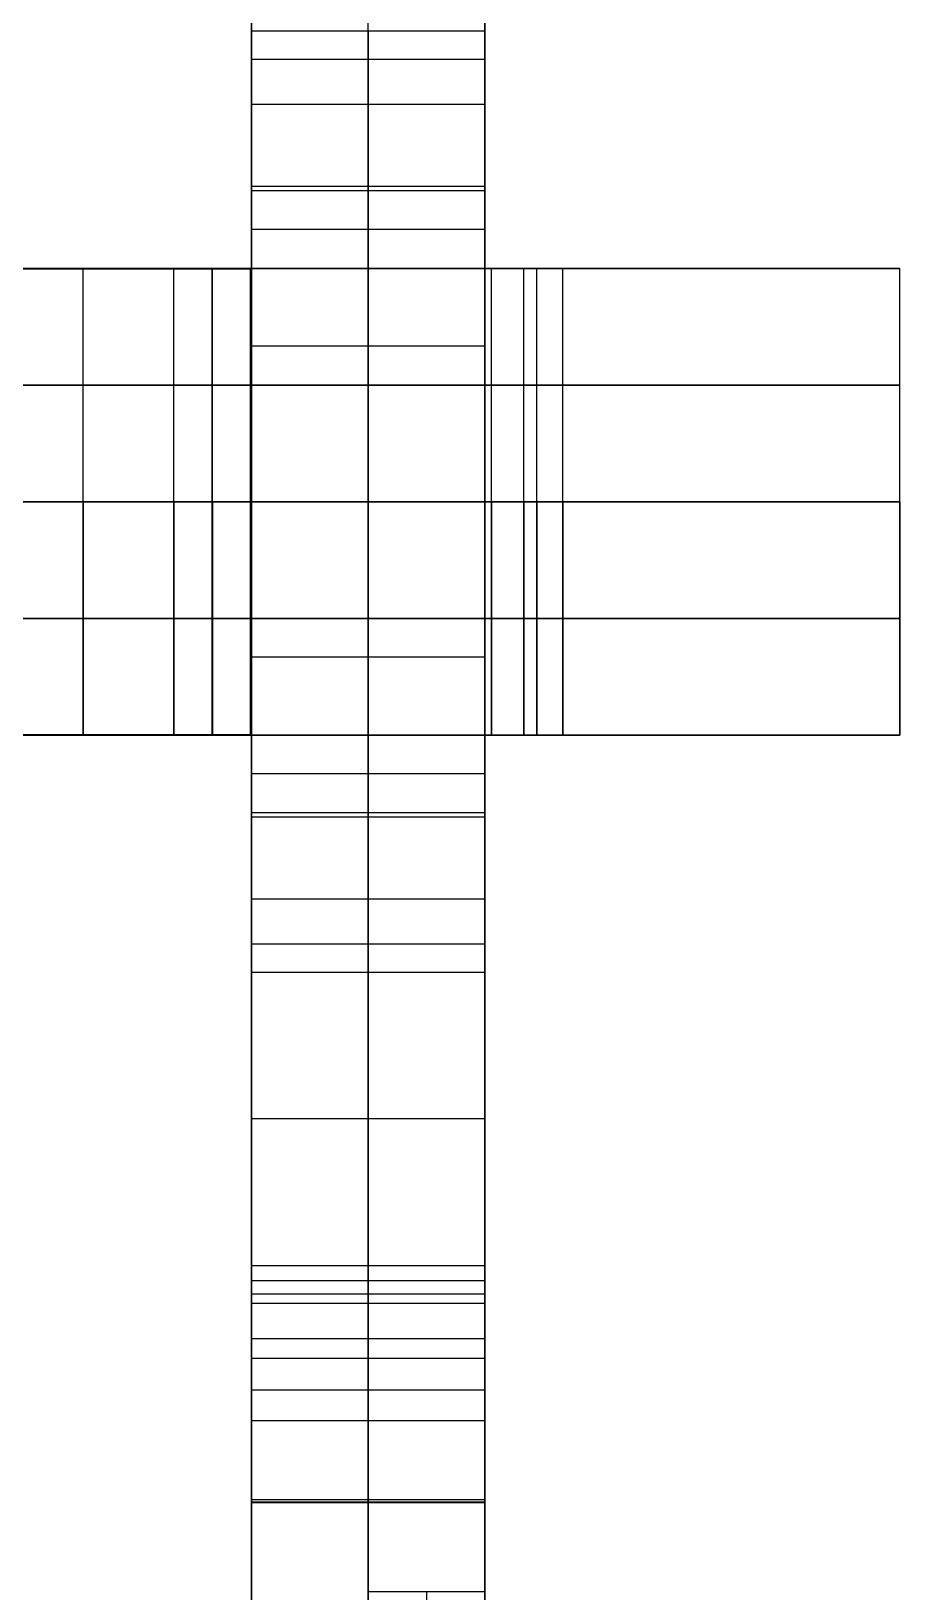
# Model space of a CAD drawing. Extents: x -2580 to -2312, y -43168 to -40231.
# Drawn here: x -2378.5 to -2311.5, y -42383.6 to -42263.2 of the extents above; entities that cross this region are included whole.
import ezdxf

# ---------------------------------------------------------------- set-up
doc = ezdxf.new("R2010")
doc.units = 0
doc.layers.add('ENDS', color=40, linetype='CONTINUOUS')

# ---------------------------------------------------------------- blocks, each defined once
blk = doc.blocks.new('SKYLARK200_END-XXXS-1')
at = {"layer": 'ENDS'}
for p, q in [((-50, -2068.03, 141), (-50, -1468.03, 141)), ((-32, -2068.03, 141), (-32, -1468.03, 141)), ((-50, -1908.48, 282), (-50, -2050.08, 282)), ((-50, -1908.48, 264), (-50, -2050.08, 264)), ((-50, -1908.48, 273), (-50, -2050.08, 273)), ((-32, -2031.72, -4), (-50, -2031.72, -4)), ((-32, -2031.72, 286), (-50, -2031.72, 286)), ((-32, -2033.91, -1.1), (-50, -2033.91, -1.1)), ((-32, -2033.91, 283.1), (-50, -2033.91, 283.1)), ((-32, -2037.37, 0), (-50, -2037.37, 0)), ((-50, -2037.37, 0), (-50, -2050.03, 0)), ((-32, -2037.37, 282), (-50, -2037.37, 282)), ((-50, -2050.03, 282), (-50, -2037.37, 282)), ((-41, -2037.37, 0), (-41, -2050.03, 0)), ((-41, -2050.03, 282), (-41, -2037.37, 282)), ((-32, -2037.37, 0), (-32, -2050.03, 0)), ((-32, -2050.03, 282), (-32, -2037.37, 282)), ((-32, -2043.7, 0), (-50, -2043.7, 0)), ((-32, -2043.7, 282), (-50, -2043.7, 282)), ((-32, -2044.03, 12.75), (-50, -2044.03, 12.75)), ((-50, -2050.03, 12.75), (-50, -2044.03, 12.75)), ((-32, -2044.03, 24.75), (-50, -2044.03, 24.75)), ((-50, -2044.03, 12.75), (-50, -2044.03, 24.75)), ((-50, -2044.03, 24.75), (-50, -2068.03, 24.75)), ((-32, -2044.03, 79.75), (-50, -2044.03, 79.75)), ((-50, -2068.03, 79.75), (-50, -2044.03, 79.75)), ((-32, -2044.03, 101), (-50, -2044.03, 101)), ((-50, -2044.03, 79.75), (-50, -2044.03, 101)), ((-50, -2044.03, 101), (-50, -2068.03, 101)), ((-32, -2044.03, 181), (-50, -2044.03, 181)), ((-50, -2068.03, 181), (-50, -2044.03, 181)), ((-32, -2044.03, 189), (-50, -2044.03, 189)), ((-50, -2044.03, 181), (-50, -2044.03, 189)), ((-50, -2044.03, 189), (-50, -2050.03, 189)), ((-32, -2044.03, 202.5), (-50, -2044.03, 202.5)), ((-50, -2050.03, 202.5), (-50, -2044.03, 202.5)), ((-32, -2044.03, 214.5), (-50, -2044.03, 214.5)), ((-50, -2044.03, 202.5), (-50, -2044.03, 214.5)), ((-50, -2044.03, 214.5), (-50, -2068.03, 214.5)), ((-32, -2044.03, 259.5), (-50, -2044.03, 259.5)), ((-50, -2068.03, 259.5), (-50, -2044.03, 259.5)), ((-32, -2044.03, 271.5), (-50, -2044.03, 271.5)), ((-50, -2044.03, 259.5), (-50, -2044.03, 271.5)), ((-50, -2044.03, 271.5), (-50, -2050.03, 271.5)), ((-32, -2044.03, 18.75), (-50, -2044.03, 18.75)), ((-32, -2044.03, 90.37), (-50, -2044.03, 90.37)), ((-32, -2044.03, 185), (-50, -2044.03, 185)), ((-32, -2044.03, 208.5), (-50, -2044.03, 208.5)), ((-32, -2044.03, 265.5), (-50, -2044.03, 265.5)), ((-41, -2050.03, 12.75), (-41, -2044.03, 12.75)), ((-41, -2044.03, 12.75), (-41, -2044.03, 24.75)), ((-41, -2044.03, 24.75), (-41, -2068.03, 24.75)), ((-41, -2068.03, 79.75), (-41, -2044.03, 79.75)), ((-41, -2044.03, 79.75), (-41, -2044.03, 101)), ((-41, -2044.03, 101), (-41, -2068.03, 101)), ((-41, -2068.03, 181), (-41, -2044.03, 181)), ((-41, -2044.03, 181), (-41, -2044.03, 189)), ((-41, -2044.03, 189), (-41, -2050.03, 189)), ((-41, -2050.03, 202.5), (-41, -2044.03, 202.5)), ((-41, -2044.03, 202.5), (-41, -2044.03, 214.5)), ((-41, -2044.03, 214.5), (-41, -2068.03, 214.5)), ((-41, -2068.03, 259.5), (-41, -2044.03, 259.5)), ((-41, -2044.03, 259.5), (-41, -2044.03, 271.5)), ((-41, -2044.03, 271.5), (-41, -2050.03, 271.5)), ((-32, -2050.03, 12.75), (-32, -2044.03, 12.75)), ((-32, -2044.03, 12.75), (-32, -2044.03, 24.75)), ((-32, -2044.03, 24.75), (-32, -2068.03, 24.75)), ((-32, -2068.03, 79.75), (-32, -2044.03, 79.75)), ((-32, -2044.03, 79.75), (-32, -2044.03, 101)), ((-32, -2044.03, 101), (-32, -2068.03, 101)), ((-32, -2068.03, 181), (-32, -2044.03, 181)), ((-32, -2044.03, 181), (-32, -2044.03, 189)), ((-32, -2044.03, 189), (-32, -2050.03, 189)), ((-32, -2050.03, 202.5), (-32, -2044.03, 202.5)), ((-32, -2044.03, 202.5), (-32, -2044.03, 214.5)), ((-32, -2044.03, 214.5), (-32, -2068.03, 214.5)), ((-32, -2068.03, 259.5), (-32, -2044.03, 259.5)), ((-32, -2044.03, 259.5), (-32, -2044.03, 271.5)), ((-32, -2044.03, 271.5), (-32, -2050.03, 271.5)), ((-32, -2047.03, 12.75), (-50, -2047.03, 12.75)), ((-32, -2047.03, 189), (-50, -2047.03, 189)), ((-32, -2047.03, 202.5), (-50, -2047.03, 202.5)), ((-32, -2047.03, 271.5), (-50, -2047.03, 271.5)), ((-250, -2050.03, 141), (-50, -2050.03, 141)), ((-50, -2050.08, 282), (-111, -2050.07, 282)), ((-50, -2050.08, 264), (-111, -2050.07, 264)), ((-50, -2050.08, 273), (-111, -2050.07, 273)), ((-75, -2050.03, 276), (-63, -2050.03, 276)), ((-63, -2050.03, 6), (-75, -2050.03, 6)), ((-63, -2068.03, 276), (-63, -2050.03, 276)), ((-63, -2068.03, 282), (-63, -2050.03, 282)), ((-63, -2050.03, 276), (-63, -2050.03, 282)), ((-63, -2050.03, 282), (0, -2050.03, 282)), ((-63, -2068.03, 0), (-63, -2050.03, 0)), ((0, -2050.03, 0), (-63, -2050.03, 0)), ((-63, -2068.03, 6), (-63, -2050.03, 6)), ((-63, -2050.03, 0), (-63, -2050.03, 6)), ((-63, -2068.03, 279), (-63, -2050.03, 279)), ((-63, -2068.03, 3), (-63, -2050.03, 3)), ((-56, -2068.03, 181), (-56, -2050.03, 181)), ((0, -2050.03, 181), (-56, -2050.03, 181)), ((-56, -2068.03, 169), (-56, -2050.03, 169)), ((-56, -2050.03, 181), (-56, -2050.03, 169)), ((-56, -2050.03, 169), (-50, -2050.03, 169)), ((-56, -2068.03, 113), (-56, -2050.03, 113)), ((-50, -2050.03, 113), (-56, -2050.03, 113)), ((-56, -2068.03, 101), (-56, -2050.03, 101)), ((-56, -2050.03, 113), (-56, -2050.03, 101)), ((-56, -2050.03, 101), (0, -2050.03, 101)), ((-56, -2050.03, 24.82), (-26, -2050.03, 24.82)), ((-56, -2068.03, 24.82), (-56, -2050.03, 24.82)), ((-56, -2068.03, 79.75), (-56, -2050.03, 79.75)), ((-26, -2050.03, 79.75), (-56, -2050.03, 79.75)), ((-56, -2068.03, 67.75), (-56, -2050.03, 67.75)), ((-56, -2050.03, 79.75), (-56, -2050.03, 67.75)), ((-56, -2050.03, 67.75), (-50.02, -2050.03, 67.75)), ((-56, -2068.03, 36.71), (-56, -2050.03, 36.71)), ((-50.07, -2050.03, 36.71), (-56, -2050.03, 36.71)), ((-56, -2050.03, 36.71), (-56, -2050.03, 24.82)), ((-56, -2068.03, 259.5), (-56, -2050.03, 259.5)), ((-26, -2050.03, 259.5), (-56, -2050.03, 259.5)), ((-56, -2068.03, 247.5), (-56, -2050.03, 247.5)), ((-56, -2050.03, 259.5), (-56, -2050.03, 247.5)), ((-56, -2050.03, 247.5), (-50, -2050.03, 247.5)), ((-56, -2068.03, 226.5), (-56, -2050.03, 226.5)), ((-50, -2050.03, 226.5), (-56, -2050.03, 226.5)), ((-56, -2068.03, 214.5), (-56, -2050.03, 214.5)), ((-56, -2050.03, 226.5), (-56, -2050.03, 214.5)), ((-56, -2050.03, 214.5), (-26, -2050.03, 214.5)), ((-56, -2068.03, 175), (-56, -2050.03, 175)), ((-56, -2068.03, 107), (-56, -2050.03, 107)), ((-56, -2068.03, 73.75), (-56, -2050.03, 73.75)), ((-56, -2068.03, 30.76), (-56, -2050.03, 30.76)), ((-56, -2068.03, 253.5), (-56, -2050.03, 253.5)), ((-56, -2068.03, 220.5), (-56, -2050.03, 220.5)), ((-53.04, -2068.03, 36.71), (-53.04, -2050.03, 36.71)), ((-53.01, -2068.03, 67.75), (-53.01, -2050.03, 67.75)), ((-53, -2068.03, 169), (-53, -2050.03, 169)), ((-53, -2068.03, 113), (-53, -2050.03, 113)), ((-53, -2068.03, 247.5), (-53, -2050.03, 247.5)), ((-53, -2068.03, 226.5), (-53, -2050.03, 226.5)), ((-50.07, -2068.03, 36.71), (-50.07, -2050.03, 36.71)), ((-50.02, -2050.03, 67.75), (-50.07, -2050.03, 36.71)), ((-50.05, -2068.03, 52.23), (-50.05, -2050.03, 52.23)), ((-50.02, -2068.03, 67.75), (-50.02, -2050.03, 67.75)), ((-32, -2050.03, 0), (-50, -2050.03, 0)), ((-32, -2050.03, 12.75), (-50, -2050.03, 12.75)), ((-50, -2050.03, 0), (-50, -2050.03, 12.75)), ((-32, -2050.03, 189), (-50, -2050.03, 189)), ((-32, -2050.03, 202.5), (-50, -2050.03, 202.5)), ((-50, -2050.03, 189), (-50, -2050.03, 202.5)), ((-32, -2050.03, 271.5), (-50, -2050.03, 271.5)), ((-32, -2050.03, 282), (-50, -2050.03, 282)), ((-50, -2050.03, 271.5), (-50, -2050.03, 282)), ((-32, -2050.03, 6.37), (-50, -2050.03, 6.37)), ((-32, -2050.03, 195.75), (-50, -2050.03, 195.75)), ((-32, -2050.03, 276.75), (-50, -2050.03, 276.75)), ((-50, -2068.03, 169), (-50, -2050.03, 169)), ((-50, -2068.03, 113), (-50, -2050.03, 113)), ((-50, -2050.03, 169), (-50, -2050.03, 113)), ((-50, -2068.03, 247.5), (-50, -2050.03, 247.5)), ((-50, -2068.03, 226.5), (-50, -2050.03, 226.5)), ((-50, -2050.03, 247.5), (-50, -2050.03, 226.5)), ((-50, -2068.03, 141), (-50, -2050.03, 141)), ((-50, -2068.03, 259.5), (-50, -2050.03, 259.5)), ((-50, -2068.03, 237), (-50, -2050.03, 237)), ((-50, -2050.08, 282), (-50, -2050.08, 264)), ((-41, -2050.03, 0), (-41, -2050.03, 12.75)), ((-41, -2050.03, 189), (-41, -2050.03, 202.5)), ((-41, -2050.03, 271.5), (-41, -2050.03, 282)), ((-41, -2068.03, 24.82), (-41, -2050.03, 24.82)), ((-41, -2068.03, 79.75), (-41, -2050.03, 79.75)), ((-32, -2050.03, 0), (-32, -2050.03, 12.75)), ((-32, -2050.03, 189), (-32, -2050.03, 202.5)), ((-32, -2050.03, 271.5), (-32, -2050.03, 282)), ((-32, -2068.03, 36.82), (-32, -2050.03, 36.82)), ((-26, -2050.03, 36.82), (-32, -2050.03, 36.82)), ((-32, -2068.03, 67.75), (-32, -2050.03, 67.75)), ((-32, -2050.03, 36.82), (-32, -2050.03, 67.75)), ((-32, -2050.03, 67.75), (-26, -2050.03, 67.75)), ((-32, -2068.03, 226.5), (-32, -2050.03, 226.5)), ((-26, -2050.03, 226.5), (-32, -2050.03, 226.5)), ((-32, -2068.03, 247.5), (-32, -2050.03, 247.5)), ((-32, -2050.03, 226.5), (-32, -2050.03, 247.5)), ((-32, -2050.03, 247.5), (-26, -2050.03, 247.5)), ((-32, -2068.03, 52.28), (-32, -2050.03, 52.28)), ((-32, -2068.03, 214.5), (-32, -2050.03, 214.5)), ((-32, -2068.03, 237), (-32, -2050.03, 237)), ((-31.5, -2068.03, 282), (-31.5, -2050.03, 282)), ((-31.5, -2068.03, 0), (-31.5, -2050.03, 0)), ((-29, -2068.03, 36.82), (-29, -2050.03, 36.82)), ((-29, -2068.03, 67.75), (-29, -2050.03, 67.75)), ((-29, -2068.03, 226.5), (-29, -2050.03, 226.5)), ((-29, -2068.03, 247.5), (-29, -2050.03, 247.5)), ((-28, -2068.03, 181), (-28, -2050.03, 181)), ((-28, -2068.03, 101), (-28, -2050.03, 101)), ((-26, -2068.03, 24.82), (-26, -2050.03, 24.82)), ((-26, -2068.03, 36.82), (-26, -2050.03, 36.82)), ((-26, -2050.03, 24.82), (-26, -2050.03, 36.82)), ((-26, -2068.03, 67.75), (-26, -2050.03, 67.75)), ((-26, -2068.03, 79.75), (-26, -2050.03, 79.75)), ((-26, -2050.03, 67.75), (-26, -2050.03, 79.75)), ((-26, -2068.03, 259.5), (-26, -2050.03, 259.5)), ((-26, -2068.03, 214.5), (-26, -2050.03, 214.5)), ((-26, -2068.03, 226.5), (-26, -2050.03, 226.5)), ((-26, -2050.03, 214.5), (-26, -2050.03, 226.5)), ((-26, -2068.03, 247.5), (-26, -2050.03, 247.5)), ((-26, -2050.03, 247.5), (-26, -2050.03, 259.5)), ((-26, -2068.03, 30.82), (-26, -2050.03, 30.82)), ((-26, -2068.03, 73.75), (-26, -2050.03, 73.75)), ((-26, -2068.03, 220.5), (-26, -2050.03, 220.5)), ((-26, -2068.03, 253.5), (-26, -2050.03, 253.5)), ((0, -2068.03, 282), (0, -2050.03, 282)), ((0, -2068.03, 181), (0, -2050.03, 181)), ((0, -2050.03, 282), (0, -2050.03, 181)), ((0, -2068.03, 101), (0, -2050.03, 101)), ((0, -2068.03, 0), (0, -2050.03, 0)), ((0, -2050.03, 101), (0, -2050.03, 0)), ((0, -2068.03, 231.5), (0, -2050.03, 231.5)), ((0, -2068.03, 50.5), (0, -2050.03, 50.5)), ((-32, -2056.03, 24.75), (-50, -2056.03, 24.75)), ((-32, -2056.03, 79.75), (-50, -2056.03, 79.75)), ((-32, -2056.03, 101), (-50, -2056.03, 101)), ((-32, -2056.03, 181), (-50, -2056.03, 181)), ((-32, -2056.03, 214.5), (-50, -2056.03, 214.5)), ((-32, -2056.03, 259.5), (-50, -2056.03, 259.5)), ((-75, -2059.03, 276), (-63, -2059.03, 276)), ((-63, -2059.03, 6), (-75, -2059.03, 6)), ((-63, -2059.03, 276), (-63, -2059.03, 282)), ((-63, -2059.03, 282), (0, -2059.03, 282)), ((0, -2059.03, 0), (-63, -2059.03, 0)), ((-63, -2059.03, 0), (-63, -2059.03, 6)), ((0, -2059.03, 181), (-56, -2059.03, 181)), ((-56, -2059.03, 181), (-56, -2059.03, 169)), ((-56, -2059.03, 169), (-50, -2059.03, 169)), ((-50, -2059.03, 113), (-56, -2059.03, 113)), ((-56, -2059.03, 113), (-56, -2059.03, 101)), ((-56, -2059.03, 101), (0, -2059.03, 101)), ((-56, -2059.03, 24.82), (-26, -2059.03, 24.82)), ((-26, -2059.03, 79.75), (-56, -2059.03, 79.75)), ((-56, -2059.03, 79.75), (-56, -2059.03, 67.75)), ((-56, -2059.03, 67.75), (-50.02, -2059.03, 67.75)), ((-50.07, -2059.03, 36.71), (-56, -2059.03, 36.71)), ((-56, -2059.03, 36.71), (-56, -2059.03, 24.82)), ((-26, -2059.03, 259.5), (-56, -2059.03, 259.5)), ((-56, -2059.03, 259.5), (-56, -2059.03, 247.5)), ((-56, -2059.03, 247.5), (-50, -2059.03, 247.5)), ((-50, -2059.03, 226.5), (-56, -2059.03, 226.5)), ((-56, -2059.03, 226.5), (-56, -2059.03, 214.5)), ((-56, -2059.03, 214.5), (-26, -2059.03, 214.5)), ((-50.02, -2059.03, 67.75), (-50.07, -2059.03, 36.71)), ((-50, -2059.03, 169), (-50, -2059.03, 113)), ((-50, -2059.03, 247.5), (-50, -2059.03, 226.5)), ((-26, -2059.03, 36.82), (-32, -2059.03, 36.82)), ((-32, -2059.03, 36.82), (-32, -2059.03, 67.75)), ((-32, -2059.03, 67.75), (-26, -2059.03, 67.75)), ((-26, -2059.03, 226.5), (-32, -2059.03, 226.5)), ((-32, -2059.03, 226.5), (-32, -2059.03, 247.5)), ((-32, -2059.03, 247.5), (-26, -2059.03, 247.5)), ((-26, -2059.03, 24.82), (-26, -2059.03, 36.82)), ((-26, -2059.03, 67.75), (-26, -2059.03, 79.75)), ((-26, -2059.03, 214.5), (-26, -2059.03, 226.5)), ((-26, -2059.03, 247.5), (-26, -2059.03, 259.5)), ((0, -2059.03, 282), (0, -2059.03, 181)), ((0, -2059.03, 101), (0, -2059.03, 0)), ((-250, -2068.03, 141), (-50, -2068.03, 141)), ((-250, -2068.03, 141), (-50, -2068.03, 141)), ((-250, -2068.03, 141), (-50, -2068.03, 141)), ((-75, -2068.03, 276), (-63, -2068.03, 276)), ((-63, -2068.03, 6), (-75, -2068.03, 6)), ((-75, -2068.03, 276), (-63, -2068.03, 276)), ((-63, -2068.03, 6), (-75, -2068.03, 6)), ((-75, -2068.03, 276), (-63, -2068.03, 276)), ((-63, -2068.03, 6), (-75, -2068.03, 6)), ((-63, -2086.03, 276), (-63, -2068.03, 276)), ((-63, -2086.03, 282), (-63, -2068.03, 282)), ((-63, -2068.03, 276), (-63, -2068.03, 282)), ((-63, -2068.03, 282), (0, -2068.03, 282)), ((-63, -2086.03, 0), (-63, -2068.03, 0)), ((0, -2068.03, 0), (-63, -2068.03, 0)), ((-63, -2086.03, 6), (-63, -2068.03, 6)), ((-63, -2068.03, 0), (-63, -2068.03, 6)), ((-63, -2086.03, 279), (-63, -2068.03, 279)), ((-63, -2086.03, 3), (-63, -2068.03, 3)), ((-63, -2068.03, 276), (-63, -2068.03, 282)), ((-63, -2068.03, 282), (0, -2068.03, 282)), ((0, -2068.03, 0), (-63, -2068.03, 0)), ((-63, -2068.03, 0), (-63, -2068.03, 6)), ((-63, -2068.03, 276), (-63, -2086.03, 276)), ((-63, -2068.03, 276), (-63, -2068.03, 282)), ((-63, -2068.03, 282), (-63, -2086.03, 282)), ((-63, -2068.03, 282), (0, -2068.03, 282)), ((0, -2068.03, 0), (-63, -2068.03, 0)), ((-63, -2068.03, 0), (-63, -2086.03, 0)), ((-63, -2068.03, 0), (-63, -2068.03, 6)), ((-63, -2068.03, 6), (-63, -2086.03, 6)), ((-63, -2068.03, 279), (-63, -2086.03, 279)), ((-63, -2068.03, 3), (-63, -2086.03, 3)), ((-56, -2086.03, 181), (-56, -2068.03, 181)), ((0, -2068.03, 181), (-56, -2068.03, 181)), ((-56, -2086.03, 169), (-56, -2068.03, 169)), ((-56, -2068.03, 181), (-56, -2068.03, 169)), ((-56, -2068.03, 169), (-50, -2068.03, 169)), ((-56, -2086.03, 113), (-56, -2068.03, 113)), ((-50, -2068.03, 113), (-56, -2068.03, 113)), ((-56, -2086.03, 101), (-56, -2068.03, 101)), ((-56, -2068.03, 113), (-56, -2068.03, 101)), ((-56, -2068.03, 101), (0, -2068.03, 101)), ((-56, -2068.03, 24.82), (-26, -2068.03, 24.82)), ((-56, -2086.03, 24.82), (-56, -2068.03, 24.82)), ((-56, -2086.03, 79.75), (-56, -2068.03, 79.75)), ((-26, -2068.03, 79.75), (-56, -2068.03, 79.75)), ((-56, -2086.03, 67.75), (-56, -2068.03, 67.75)), ((-56, -2068.03, 79.75), (-56, -2068.03, 67.75)), ((-56, -2068.03, 67.75), (-50.02, -2068.03, 67.75)), ((-56, -2086.03, 36.71), (-56, -2068.03, 36.71)), ((-50.07, -2068.03, 36.71), (-56, -2068.03, 36.71)), ((-56, -2068.03, 36.71), (-56, -2068.03, 24.82)), ((-56, -2086.03, 259.5), (-56, -2068.03, 259.5)), ((-26, -2068.03, 259.5), (-56, -2068.03, 259.5)), ((-56, -2086.03, 247.5), (-56, -2068.03, 247.5)), ((-56, -2068.03, 259.5), (-56, -2068.03, 247.5)), ((-56, -2068.03, 247.5), (-50, -2068.03, 247.5)), ((-56, -2086.03, 226.5), (-56, -2068.03, 226.5)), ((-50, -2068.03, 226.5), (-56, -2068.03, 226.5)), ((-56, -2086.03, 214.5), (-56, -2068.03, 214.5)), ((-56, -2068.03, 226.5), (-56, -2068.03, 214.5)), ((-56, -2068.03, 214.5), (-26, -2068.03, 214.5)), ((-56, -2086.03, 175), (-56, -2068.03, 175)), ((-56, -2086.03, 107), (-56, -2068.03, 107)), ((-56, -2086.03, 73.75), (-56, -2068.03, 73.75)), ((-56, -2086.03, 30.76), (-56, -2068.03, 30.76)), ((-56, -2086.03, 253.5), (-56, -2068.03, 253.5)), ((-56, -2086.03, 220.5), (-56, -2068.03, 220.5)), ((0, -2068.03, 181), (-56, -2068.03, 181)), ((-56, -2068.03, 181), (-56, -2068.03, 169)), ((-56, -2068.03, 169), (-50, -2068.03, 169)), ((-50, -2068.03, 113), (-56, -2068.03, 113)), ((-56, -2068.03, 113), (-56, -2068.03, 101)), ((-56, -2068.03, 101), (0, -2068.03, 101)), ((-56, -2068.03, 24.82), (-26, -2068.03, 24.82)), ((-26, -2068.03, 79.75), (-56, -2068.03, 79.75)), ((-56, -2068.03, 79.75), (-56, -2068.03, 67.75)), ((-56, -2068.03, 67.75), (-50.02, -2068.03, 67.75)), ((-50.07, -2068.03, 36.71), (-56, -2068.03, 36.71)), ((-56, -2068.03, 36.71), (-56, -2068.03, 24.82)), ((-26, -2068.03, 259.5), (-56, -2068.03, 259.5)), ((-56, -2068.03, 259.5), (-56, -2068.03, 247.5)), ((-56, -2068.03, 247.5), (-50, -2068.03, 247.5)), ((-50, -2068.03, 226.5), (-56, -2068.03, 226.5)), ((-56, -2068.03, 226.5), (-56, -2068.03, 214.5)), ((-56, -2068.03, 214.5), (-26, -2068.03, 214.5)), ((0, -2068.03, 181), (-56, -2068.03, 181)), ((-56, -2068.03, 181), (-56, -2086.03, 181)), ((-56, -2068.03, 181), (-56, -2068.03, 169)), ((-56, -2068.03, 169), (-56, -2086.03, 169)), ((-56, -2068.03, 169), (-50, -2068.03, 169)), ((-50, -2068.03, 113), (-56, -2068.03, 113)), ((-56, -2068.03, 113), (-56, -2086.03, 113)), ((-56, -2068.03, 113), (-56, -2068.03, 101)), ((-56, -2068.03, 101), (-56, -2086.03, 101)), ((-56, -2068.03, 101), (0, -2068.03, 101)), ((-56, -2068.03, 24.82), (-26, -2068.03, 24.82)), ((-56, -2068.03, 24.82), (-56, -2086.03, 24.82)), ((-26, -2068.03, 79.75), (-56, -2068.03, 79.75)), ((-56, -2068.03, 79.75), (-56, -2086.03, 79.75)), ((-56, -2068.03, 79.75), (-56, -2068.03, 67.75)), ((-56, -2068.03, 67.75), (-56, -2086.03, 67.75)), ((-56, -2068.03, 67.75), (-50.02, -2068.03, 67.75)), ((-50.07, -2068.03, 36.71), (-56, -2068.03, 36.71)), ((-56, -2068.03, 36.71), (-56, -2086.03, 36.71)), ((-56, -2068.03, 36.71), (-56, -2068.03, 24.82)), ((-26, -2068.03, 259.5), (-56, -2068.03, 259.5)), ((-56, -2068.03, 259.5), (-56, -2086.03, 259.5)), ((-56, -2068.03, 259.5), (-56, -2068.03, 247.5)), ((-56, -2068.03, 247.5), (-56, -2086.03, 247.5)), ((-56, -2068.03, 247.5), (-50, -2068.03, 247.5)), ((-50, -2068.03, 226.5), (-56, -2068.03, 226.5)), ((-56, -2068.03, 226.5), (-56, -2086.03, 226.5)), ((-56, -2068.03, 226.5), (-56, -2068.03, 214.5)), ((-56, -2068.03, 214.5), (-56, -2086.03, 214.5)), ((-56, -2068.03, 214.5), (-26, -2068.03, 214.5)), ((-56, -2068.03, 175), (-56, -2086.03, 175)), ((-56, -2068.03, 107), (-56, -2086.03, 107)), ((-56, -2068.03, 73.75), (-56, -2086.03, 73.75)), ((-56, -2068.03, 30.76), (-56, -2086.03, 30.76)), ((-56, -2068.03, 253.5), (-56, -2086.03, 253.5)), ((-56, -2068.03, 220.5), (-56, -2086.03, 220.5)), ((-53.04, -2086.03, 36.71), (-53.04, -2068.03, 36.71)), ((-53.04, -2068.03, 36.71), (-53.04, -2086.03, 36.71)), ((-53.01, -2086.03, 67.75), (-53.01, -2068.03, 67.75)), ((-53.01, -2068.03, 67.75), (-53.01, -2086.03, 67.75)), ((-53, -2086.03, 169), (-53, -2068.03, 169)), ((-53, -2086.03, 113), (-53, -2068.03, 113)), ((-53, -2086.03, 247.5), (-53, -2068.03, 247.5)), ((-53, -2086.03, 226.5), (-53, -2068.03, 226.5)), ((-53, -2068.03, 169), (-53, -2086.03, 169)), ((-53, -2068.03, 113), (-53, -2086.03, 113)), ((-53, -2068.03, 247.5), (-53, -2086.03, 247.5)), ((-53, -2068.03, 226.5), (-53, -2086.03, 226.5)), ((-50.07, -2086.03, 36.71), (-50.07, -2068.03, 36.71)), ((-50.02, -2068.03, 67.75), (-50.07, -2068.03, 36.71)), ((-50.02, -2068.03, 67.75), (-50.07, -2068.03, 36.71)), ((-50.02, -2068.03, 67.75), (-50.07, -2068.03, 36.71)), ((-50.07, -2068.03, 36.71), (-50.07, -2086.03, 36.71)), ((-50.05, -2086.03, 52.23), (-50.05, -2068.03, 52.23)), ((-50.05, -2068.03, 52.23), (-50.05, -2086.03, 52.23)), ((-50.02, -2086.03, 67.75), (-50.02, -2068.03, 67.75)), ((-50.02, -2068.03, 67.75), (-50.02, -2086.03, 67.75)), ((-50, -2086.03, 169), (-50, -2068.03, 169)), ((-50, -2086.03, 113), (-50, -2068.03, 113)), ((-50, -2068.03, 169), (-50, -2068.03, 113)), ((-50, -2086.03, 247.5), (-50, -2068.03, 247.5)), ((-50, -2086.03, 226.5), (-50, -2068.03, 226.5)), ((-50, -2068.03, 247.5), (-50, -2068.03, 226.5)), ((-50, -2086.03, 141), (-50, -2068.03, 141)), ((-50, -2086.03, 259.5), (-50, -2068.03, 259.5)), ((-50, -2086.03, 237), (-50, -2068.03, 237)), ((-32, -2068.03, 24.75), (-50, -2068.03, 24.75)), ((-32, -2068.03, 79.75), (-50, -2068.03, 79.75)), ((-50, -2068.03, 24.75), (-50, -2068.03, 79.75)), ((-32, -2068.03, 101), (-50, -2068.03, 101)), ((-32, -2068.03, 181), (-50, -2068.03, 181)), ((-50, -2068.03, 101), (-50, -2068.03, 181)), ((-32, -2068.03, 214.5), (-50, -2068.03, 214.5)), ((-32, -2068.03, 259.5), (-50, -2068.03, 259.5)), ((-50, -2068.03, 214.5), (-50, -2068.03, 259.5)), ((-32, -2068.03, 52.25), (-50, -2068.03, 52.25)), ((-32, -2068.03, 141), (-50, -2068.03, 141)), ((-32, -2068.03, 237), (-50, -2068.03, 237)), ((-50, -2068.03, 169), (-50, -2068.03, 113)), ((-50, -2068.03, 247.5), (-50, -2068.03, 226.5)), ((-32, -2068.03, 259.5), (-50, -2068.03, 259.5)), ((-50, -2092.03, 259.5), (-50, -2068.03, 259.5)), ((-32, -2068.03, 229.5), (-50, -2068.03, 229.5)), ((-50, -2068.03, 259.5), (-50, -2068.03, 229.5)), ((-50, -2068.03, 229.5), (-50, -2092.03, 229.5)), ((-32, -2068.03, 179.5), (-50, -2068.03, 179.5)), ((-50, -2092.03, 179.5), (-50, -2068.03, 179.5)), ((-32, -2068.03, 130), (-50, -2068.03, 130)), ((-50, -2068.03, 179.5), (-50, -2068.03, 130)), ((-50, -2068.03, 130), (-50, -2092.03, 130)), ((-32, -2068.03, 97.5), (-50, -2068.03, 97.5)), ((-50, -2092.03, 97.5), (-50, -2068.03, 97.5)), ((-32, -2068.03, 37.51), (-50, -2068.03, 37.51)), ((-50, -2068.03, 97.5), (-50, -2068.03, 37.51)), ((-50, -2068.03, 37.51), (-50, -2092.03, 37.51)), ((-32, -2068.03, 244.5), (-50, -2068.03, 244.5)), ((-32, -2068.03, 154.75), (-50, -2068.03, 154.75)), ((-32, -2068.03, 67.5), (-50, -2068.03, 67.5)), ((-50, -2068.03, 141), (-50, -2650.03, 141)), ((-50, -2068.03, 169), (-50, -2086.03, 169)), ((-50, -2068.03, 169), (-50, -2068.03, 113)), ((-50, -2068.03, 113), (-50, -2086.03, 113)), ((-50, -2068.03, 247.5), (-50, -2086.03, 247.5)), ((-50, -2068.03, 247.5), (-50, -2068.03, 226.5)), ((-50, -2068.03, 226.5), (-50, -2086.03, 226.5)), ((-50, -2068.03, 141), (-50, -2086.03, 141)), ((-50, -2068.03, 259.5), (-50, -2086.03, 259.5)), ((-50, -2068.03, 237), (-50, -2086.03, 237)), ((-41, -2086.03, 24.82), (-41, -2068.03, 24.82)), ((-41, -2086.03, 79.75), (-41, -2068.03, 79.75)), ((-41, -2068.03, 24.75), (-41, -2068.03, 79.75)), ((-41, -2068.03, 101), (-41, -2068.03, 181)), ((-41, -2068.03, 214.5), (-41, -2068.03, 259.5)), ((-41, -2092.03, 259.5), (-41, -2068.03, 259.5)), ((-41, -2068.03, 259.5), (-41, -2068.03, 229.5)), ((-41, -2068.03, 229.5), (-41, -2092.03, 229.5)), ((-41, -2092.03, 179.5), (-41, -2068.03, 179.5)), ((-41, -2068.03, 179.5), (-41, -2068.03, 130)), ((-41, -2068.03, 130), (-41, -2092.03, 130)), ((-41, -2092.03, 97.5), (-41, -2068.03, 97.5)), ((-41, -2068.03, 97.5), (-41, -2068.03, 37.51)), ((-41, -2068.03, 37.51), (-41, -2092.03, 37.51)), ((-41, -2068.03, 24.82), (-41, -2086.03, 24.82)), ((-41, -2068.03, 79.75), (-41, -2086.03, 79.75)), ((-32, -2086.03, 36.82), (-32, -2068.03, 36.82)), ((-26, -2068.03, 36.82), (-32, -2068.03, 36.82)), ((-32, -2086.03, 67.75), (-32, -2068.03, 67.75)), ((-32, -2068.03, 36.82), (-32, -2068.03, 67.75)), ((-32, -2068.03, 67.75), (-26, -2068.03, 67.75)), ((-32, -2086.03, 226.5), (-32, -2068.03, 226.5)), ((-26, -2068.03, 226.5), (-32, -2068.03, 226.5)), ((-32, -2086.03, 247.5), (-32, -2068.03, 247.5)), ((-32, -2068.03, 226.5), (-32, -2068.03, 247.5)), ((-32, -2068.03, 247.5), (-26, -2068.03, 247.5)), ((-32, -2086.03, 52.28), (-32, -2068.03, 52.28)), ((-32, -2086.03, 214.5), (-32, -2068.03, 214.5)), ((-32, -2086.03, 237), (-32, -2068.03, 237)), ((-32, -2068.03, 24.75), (-32, -2068.03, 79.75)), ((-32, -2068.03, 101), (-32, -2068.03, 181)), ((-32, -2068.03, 214.5), (-32, -2068.03, 259.5)), ((-26, -2068.03, 36.82), (-32, -2068.03, 36.82)), ((-32, -2068.03, 36.82), (-32, -2068.03, 67.75)), ((-32, -2068.03, 67.75), (-26, -2068.03, 67.75)), ((-26, -2068.03, 226.5), (-32, -2068.03, 226.5)), ((-32, -2068.03, 226.5), (-32, -2068.03, 247.5)), ((-32, -2068.03, 247.5), (-26, -2068.03, 247.5)), ((-32, -2092.03, 259.5), (-32, -2068.03, 259.5)), ((-32, -2068.03, 259.5), (-32, -2068.03, 229.5)), ((-32, -2068.03, 229.5), (-32, -2092.03, 229.5)), ((-32, -2092.03, 179.5), (-32, -2068.03, 179.5)), ((-32, -2068.03, 179.5), (-32, -2068.03, 130)), ((-32, -2068.03, 130), (-32, -2092.03, 130)), ((-32, -2092.03, 97.5), (-32, -2068.03, 97.5)), ((-32, -2068.03, 97.5), (-32, -2068.03, 37.51)), ((-32, -2068.03, 37.51), (-32, -2092.03, 37.51)), ((-32, -2068.03, 141), (-32, -2650.03, 141)), ((-26, -2068.03, 36.82), (-32, -2068.03, 36.82)), ((-32, -2068.03, 36.82), (-32, -2086.03, 36.82)), ((-32, -2068.03, 36.82), (-32, -2068.03, 67.75)), ((-32, -2068.03, 67.75), (-32, -2086.03, 67.75)), ((-32, -2068.03, 67.75), (-26, -2068.03, 67.75)), ((-26, -2068.03, 226.5), (-32, -2068.03, 226.5)), ((-32, -2068.03, 226.5), (-32, -2086.03, 226.5)), ((-32, -2068.03, 226.5), (-32, -2068.03, 247.5)), ((-32, -2068.03, 247.5), (-32, -2086.03, 247.5)), ((-32, -2068.03, 247.5), (-26, -2068.03, 247.5)), ((-32, -2068.03, 52.28), (-32, -2086.03, 52.28)), ((-32, -2068.03, 214.5), (-32, -2086.03, 214.5)), ((-32, -2068.03, 237), (-32, -2086.03, 237)), ((-31.5, -2086.03, 282), (-31.5, -2068.03, 282)), ((-31.5, -2086.03, 0), (-31.5, -2068.03, 0)), ((-31.5, -2068.03, 282), (-31.5, -2086.03, 282)), ((-31.5, -2068.03, 0), (-31.5, -2086.03, 0)), ((-29, -2086.03, 36.82), (-29, -2068.03, 36.82)), ((-29, -2086.03, 67.75), (-29, -2068.03, 67.75)), ((-29, -2086.03, 226.5), (-29, -2068.03, 226.5)), ((-29, -2086.03, 247.5), (-29, -2068.03, 247.5)), ((-29, -2068.03, 36.82), (-29, -2086.03, 36.82)), ((-29, -2068.03, 67.75), (-29, -2086.03, 67.75)), ((-29, -2068.03, 226.5), (-29, -2086.03, 226.5)), ((-29, -2068.03, 247.5), (-29, -2086.03, 247.5)), ((-28, -2086.03, 181), (-28, -2068.03, 181)), ((-28, -2086.03, 101), (-28, -2068.03, 101)), ((-28, -2068.03, 181), (-28, -2086.03, 181)), ((-28, -2068.03, 101), (-28, -2086.03, 101)), ((-26, -2086.03, 24.82), (-26, -2068.03, 24.82)), ((-26, -2086.03, 36.82), (-26, -2068.03, 36.82)), ((-26, -2068.03, 24.82), (-26, -2068.03, 36.82)), ((-26, -2086.03, 67.75), (-26, -2068.03, 67.75)), ((-26, -2086.03, 79.75), (-26, -2068.03, 79.75)), ((-26, -2068.03, 67.75), (-26, -2068.03, 79.75)), ((-26, -2086.03, 259.5), (-26, -2068.03, 259.5)), ((-26, -2086.03, 214.5), (-26, -2068.03, 214.5)), ((-26, -2086.03, 226.5), (-26, -2068.03, 226.5)), ((-26, -2068.03, 214.5), (-26, -2068.03, 226.5)), ((-26, -2086.03, 247.5), (-26, -2068.03, 247.5)), ((-26, -2068.03, 247.5), (-26, -2068.03, 259.5)), ((-26, -2086.03, 30.82), (-26, -2068.03, 30.82)), ((-26, -2086.03, 73.75), (-26, -2068.03, 73.75)), ((-26, -2086.03, 220.5), (-26, -2068.03, 220.5)), ((-26, -2086.03, 253.5), (-26, -2068.03, 253.5)), ((-26, -2068.03, 24.82), (-26, -2068.03, 36.82)), ((-26, -2068.03, 67.75), (-26, -2068.03, 79.75)), ((-26, -2068.03, 214.5), (-26, -2068.03, 226.5)), ((-26, -2068.03, 247.5), (-26, -2068.03, 259.5)), ((-26, -2068.03, 24.82), (-26, -2086.03, 24.82)), ((-26, -2068.03, 24.82), (-26, -2068.03, 36.82)), ((-26, -2068.03, 36.82), (-26, -2086.03, 36.82)), ((-26, -2068.03, 67.75), (-26, -2086.03, 67.75)), ((-26, -2068.03, 67.75), (-26, -2068.03, 79.75)), ((-26, -2068.03, 79.75), (-26, -2086.03, 79.75)), ((-26, -2068.03, 259.5), (-26, -2086.03, 259.5)), ((-26, -2068.03, 214.5), (-26, -2086.03, 214.5)), ((-26, -2068.03, 214.5), (-26, -2068.03, 226.5)), ((-26, -2068.03, 226.5), (-26, -2086.03, 226.5)), ((-26, -2068.03, 247.5), (-26, -2086.03, 247.5)), ((-26, -2068.03, 247.5), (-26, -2068.03, 259.5)), ((-26, -2068.03, 30.82), (-26, -2086.03, 30.82)), ((-26, -2068.03, 73.75), (-26, -2086.03, 73.75)), ((-26, -2068.03, 220.5), (-26, -2086.03, 220.5)), ((-26, -2068.03, 253.5), (-26, -2086.03, 253.5)), ((0, -2086.03, 282), (0, -2068.03, 282)), ((0, -2086.03, 181), (0, -2068.03, 181)), ((0, -2068.03, 282), (0, -2068.03, 181)), ((0, -2086.03, 101), (0, -2068.03, 101)), ((0, -2086.03, 0), (0, -2068.03, 0)), ((0, -2068.03, 101), (0, -2068.03, 0)), ((0, -2086.03, 231.5), (0, -2068.03, 231.5)), ((0, -2086.03, 50.5), (0, -2068.03, 50.5)), ((0, -2068.03, 282), (0, -2068.03, 181)), ((0, -2068.03, 101), (0, -2068.03, 0)), ((0, -2068.03, 282), (0, -2086.03, 282)), ((0, -2068.03, 282), (0, -2068.03, 181)), ((0, -2068.03, 181), (0, -2086.03, 181)), ((0, -2068.03, 101), (0, -2086.03, 101)), ((0, -2068.03, 101), (0, -2068.03, 0)), ((0, -2068.03, 0), (0, -2086.03, 0)), ((0, -2068.03, 231.5), (0, -2086.03, 231.5)), ((0, -2068.03, 50.5), (0, -2086.03, 50.5)), ((-75, -2077.03, 276), (-63, -2077.03, 276)), ((-63, -2077.03, 6), (-75, -2077.03, 6)), ((-75, -2077.03, 276), (-63, -2077.03, 276)), ((-63, -2077.03, 6), (-75, -2077.03, 6)), ((-63, -2077.03, 276), (-63, -2077.03, 282)), ((-63, -2077.03, 282), (0, -2077.03, 282)), ((0, -2077.03, 0), (-63, -2077.03, 0)), ((-63, -2077.03, 0), (-63, -2077.03, 6)), ((-63, -2077.03, 276), (-63, -2077.03, 282)), ((-63, -2077.03, 282), (0, -2077.03, 282)), ((0, -2077.03, 0), (-63, -2077.03, 0)), ((-63, -2077.03, 0), (-63, -2077.03, 6)), ((0, -2077.03, 181), (-56, -2077.03, 181)), ((-56, -2077.03, 181), (-56, -2077.03, 169)), ((-56, -2077.03, 169), (-50, -2077.03, 169)), ((-50, -2077.03, 113), (-56, -2077.03, 113)), ((-56, -2077.03, 113), (-56, -2077.03, 101)), ((-56, -2077.03, 101), (0, -2077.03, 101)), ((-56, -2077.03, 24.82), (-26, -2077.03, 24.82)), ((-26, -2077.03, 79.75), (-56, -2077.03, 79.75)), ((-56, -2077.03, 79.75), (-56, -2077.03, 67.75)), ((-56, -2077.03, 67.75), (-50.02, -2077.03, 67.75)), ((-50.07, -2077.03, 36.71), (-56, -2077.03, 36.71)), ((-56, -2077.03, 36.71), (-56, -2077.03, 24.82)), ((-26, -2077.03, 259.5), (-56, -2077.03, 259.5)), ((-56, -2077.03, 259.5), (-56, -2077.03, 247.5)), ((-56, -2077.03, 247.5), (-50, -2077.03, 247.5)), ((-50, -2077.03, 226.5), (-56, -2077.03, 226.5)), ((-56, -2077.03, 226.5), (-56, -2077.03, 214.5)), ((-56, -2077.03, 214.5), (-26, -2077.03, 214.5)), ((0, -2077.03, 181), (-56, -2077.03, 181)), ((-56, -2077.03, 181), (-56, -2077.03, 169)), ((-56, -2077.03, 169), (-50, -2077.03, 169)), ((-50, -2077.03, 113), (-56, -2077.03, 113)), ((-56, -2077.03, 113), (-56, -2077.03, 101)), ((-56, -2077.03, 101), (0, -2077.03, 101)), ((-56, -2077.03, 24.82), (-26, -2077.03, 24.82)), ((-26, -2077.03, 79.75), (-56, -2077.03, 79.75)), ((-56, -2077.03, 79.75), (-56, -2077.03, 67.75)), ((-56, -2077.03, 67.75), (-50.02, -2077.03, 67.75)), ((-50.07, -2077.03, 36.71), (-56, -2077.03, 36.71)), ((-56, -2077.03, 36.71), (-56, -2077.03, 24.82)), ((-26, -2077.03, 259.5), (-56, -2077.03, 259.5)), ((-56, -2077.03, 259.5), (-56, -2077.03, 247.5)), ((-56, -2077.03, 247.5), (-50, -2077.03, 247.5)), ((-50, -2077.03, 226.5), (-56, -2077.03, 226.5)), ((-56, -2077.03, 226.5), (-56, -2077.03, 214.5)), ((-56, -2077.03, 214.5), (-26, -2077.03, 214.5)), ((-50.02, -2077.03, 67.75), (-50.07, -2077.03, 36.71)), ((-50.02, -2077.03, 67.75), (-50.07, -2077.03, 36.71)), ((-50, -2077.03, 169), (-50, -2077.03, 113)), ((-50, -2077.03, 247.5), (-50, -2077.03, 226.5)), ((-50, -2077.03, 169), (-50, -2077.03, 113)), ((-50, -2077.03, 247.5), (-50, -2077.03, 226.5)), ((-26, -2077.03, 36.82), (-32, -2077.03, 36.82)), ((-32, -2077.03, 36.82), (-32, -2077.03, 67.75)), ((-32, -2077.03, 67.75), (-26, -2077.03, 67.75)), ((-26, -2077.03, 226.5), (-32, -2077.03, 226.5)), ((-32, -2077.03, 226.5), (-32, -2077.03, 247.5)), ((-32, -2077.03, 247.5), (-26, -2077.03, 247.5)), ((-26, -2077.03, 36.82), (-32, -2077.03, 36.82)), ((-32, -2077.03, 36.82), (-32, -2077.03, 67.75)), ((-32, -2077.03, 67.75), (-26, -2077.03, 67.75)), ((-26, -2077.03, 226.5), (-32, -2077.03, 226.5)), ((-32, -2077.03, 226.5), (-32, -2077.03, 247.5)), ((-32, -2077.03, 247.5), (-26, -2077.03, 247.5)), ((-26, -2077.03, 24.82), (-26, -2077.03, 36.82)), ((-26, -2077.03, 67.75), (-26, -2077.03, 79.75)), ((-26, -2077.03, 214.5), (-26, -2077.03, 226.5)), ((-26, -2077.03, 247.5), (-26, -2077.03, 259.5)), ((-26, -2077.03, 24.82), (-26, -2077.03, 36.82)), ((-26, -2077.03, 67.75), (-26, -2077.03, 79.75)), ((-26, -2077.03, 214.5), (-26, -2077.03, 226.5)), ((-26, -2077.03, 247.5), (-26, -2077.03, 259.5)), ((0, -2077.03, 282), (0, -2077.03, 181)), ((0, -2077.03, 101), (0, -2077.03, 0)), ((0, -2077.03, 282), (0, -2077.03, 181)), ((0, -2077.03, 101), (0, -2077.03, 0)), ((-32, -2080.03, 259.5), (-50, -2080.03, 259.5)), ((-32, -2080.03, 229.5), (-50, -2080.03, 229.5)), ((-32, -2080.03, 179.5), (-50, -2080.03, 179.5)), ((-32, -2080.03, 130), (-50, -2080.03, 130)), ((-32, -2080.03, 97.5), (-50, -2080.03, 97.5)), ((-32, -2080.03, 37.51), (-50, -2080.03, 37.51)), ((-250, -2086.03, 141), (-50, -2086.03, 141)), ((-250, -2086.03, 141), (-50, -2086.03, 141)), ((-50, -2086, 282), (-111, -2086.01, 282)), ((-50, -2086, 264), (-111, -2086.01, 264)), ((-50, -2086, 273), (-111, -2086.01, 273)), ((-75, -2086.03, 276), (-63, -2086.03, 276)), ((-63, -2086.03, 6), (-75, -2086.03, 6)), ((-75, -2086.03, 276), (-63, -2086.03, 276)), ((-63, -2086.03, 6), (-75, -2086.03, 6)), ((-63, -2086.03, 276), (-63, -2086.03, 282)), ((-63, -2086.03, 282), (0, -2086.03, 282)), ((0, -2086.03, 0), (-63, -2086.03, 0)), ((-63, -2086.03, 0), (-63, -2086.03, 6)), ((-63, -2086.03, 276), (-63, -2086.03, 282)), ((-63, -2086.03, 282), (0, -2086.03, 282)), ((0, -2086.03, 0), (-63, -2086.03, 0)), ((-63, -2086.03, 0), (-63, -2086.03, 6)), ((0, -2086.03, 181), (-56, -2086.03, 181)), ((-56, -2086.03, 181), (-56, -2086.03, 169)), ((-56, -2086.03, 169), (-50, -2086.03, 169)), ((-50, -2086.03, 113), (-56, -2086.03, 113)), ((-56, -2086.03, 113), (-56, -2086.03, 101)), ((-56, -2086.03, 101), (0, -2086.03, 101)), ((-56, -2086.03, 24.82), (-26, -2086.03, 24.82)), ((-26, -2086.03, 79.75), (-56, -2086.03, 79.75)), ((-56, -2086.03, 79.75), (-56, -2086.03, 67.75)), ((-56, -2086.03, 67.75), (-50.02, -2086.03, 67.75)), ((-50.07, -2086.03, 36.71), (-56, -2086.03, 36.71)), ((-56, -2086.03, 36.71), (-56, -2086.03, 24.82)), ((-26, -2086.03, 259.5), (-56, -2086.03, 259.5)), ((-56, -2086.03, 259.5), (-56, -2086.03, 247.5)), ((-56, -2086.03, 247.5), (-50, -2086.03, 247.5)), ((-50, -2086.03, 226.5), (-56, -2086.03, 226.5)), ((-56, -2086.03, 226.5), (-56, -2086.03, 214.5)), ((-56, -2086.03, 214.5), (-26, -2086.03, 214.5)), ((0, -2086.03, 181), (-56, -2086.03, 181)), ((-56, -2086.03, 181), (-56, -2086.03, 169)), ((-56, -2086.03, 169), (-50, -2086.03, 169)), ((-50, -2086.03, 113), (-56, -2086.03, 113)), ((-56, -2086.03, 113), (-56, -2086.03, 101)), ((-56, -2086.03, 101), (0, -2086.03, 101)), ((-56, -2086.03, 24.82), (-26, -2086.03, 24.82)), ((-26, -2086.03, 79.75), (-56, -2086.03, 79.75)), ((-56, -2086.03, 79.75), (-56, -2086.03, 67.75)), ((-56, -2086.03, 67.75), (-50.02, -2086.03, 67.75)), ((-50.07, -2086.03, 36.71), (-56, -2086.03, 36.71)), ((-56, -2086.03, 36.71), (-56, -2086.03, 24.82)), ((-26, -2086.03, 259.5), (-56, -2086.03, 259.5)), ((-56, -2086.03, 259.5), (-56, -2086.03, 247.5)), ((-56, -2086.03, 247.5), (-50, -2086.03, 247.5)), ((-50, -2086.03, 226.5), (-56, -2086.03, 226.5)), ((-56, -2086.03, 226.5), (-56, -2086.03, 214.5)), ((-56, -2086.03, 214.5), (-26, -2086.03, 214.5)), ((-50.02, -2086.03, 67.75), (-50.07, -2086.03, 36.71)), ((-50.02, -2086.03, 67.75), (-50.07, -2086.03, 36.71)), ((-50, -2227.61, 282), (-50, -2086, 282)), ((-50, -2086, 282), (-50, -2086, 264)), ((-50, -2227.61, 264), (-50, -2086, 264)), ((-50, -2227.61, 273), (-50, -2086, 273)), ((-50, -2086.03, 169), (-50, -2086.03, 113)), ((-50, -2086.03, 247.5), (-50, -2086.03, 226.5)), ((-32, -2086.03, 282), (-50, -2086.03, 282)), ((-50, -2098.68, 282), (-50, -2086.03, 282)), ((-32, -2086.03, 271.5), (-50, -2086.03, 271.5)), ((-50, -2086.03, 282), (-50, -2086.03, 271.5)), ((-50, -2086.03, 271.5), (-50, -2092.03, 271.5)), ((-32, -2086.03, 217.5), (-50, -2086.03, 217.5)), ((-50, -2092.03, 217.5), (-50, -2086.03, 217.5)), ((-32, -2086.03, 191.5), (-50, -2086.03, 191.5)), ((-50, -2086.03, 217.5), (-50, -2086.03, 191.5)), ((-50, -2086.03, 191.5), (-50, -2092.03, 191.5)), ((-32, -2086.03, 118), (-50, -2086.03, 118)), ((-50, -2092.03, 118), (-50, -2086.03, 118)), ((-32, -2086.03, 109.5), (-50, -2086.03, 109.5)), ((-50, -2086.03, 118), (-50, -2086.03, 109.5)), ((-50, -2086.03, 109.5), (-50, -2092.03, 109.5)), ((-32, -2086.03, 25.51), (-50, -2086.03, 25.51)), ((-50, -2092.03, 25.51), (-50, -2086.03, 25.51)), ((-32, -2086.03, 0), (-50, -2086.03, 0)), ((-50, -2086.03, 25.51), (-50, -2086.03, 0)), ((-50, -2086.03, 0), (-50, -2098.68, 0)), ((-32, -2086.03, 276.75), (-50, -2086.03, 276.75)), ((-32, -2086.03, 204.5), (-50, -2086.03, 204.5)), ((-32, -2086.03, 113.75), (-50, -2086.03, 113.75)), ((-32, -2086.03, 12.75), (-50, -2086.03, 12.75)), ((-50, -2086.03, 169), (-50, -2086.03, 113)), ((-50, -2086.03, 247.5), (-50, -2086.03, 226.5)), ((-41, -2098.68, 282), (-41, -2086.03, 282)), ((-41, -2086.03, 282), (-41, -2086.03, 271.5)), ((-41, -2086.03, 271.5), (-41, -2092.03, 271.5)), ((-41, -2092.03, 217.5), (-41, -2086.03, 217.5)), ((-41, -2086.03, 217.5), (-41, -2086.03, 191.5)), ((-41, -2086.03, 191.5), (-41, -2092.03, 191.5)), ((-41, -2092.03, 118), (-41, -2086.03, 118)), ((-41, -2086.03, 118), (-41, -2086.03, 109.5)), ((-41, -2086.03, 109.5), (-41, -2092.03, 109.5)), ((-41, -2092.03, 25.51), (-41, -2086.03, 25.51)), ((-41, -2086.03, 25.51), (-41, -2086.03, 0)), ((-41, -2086.03, 0), (-41, -2098.68, 0)), ((-26, -2086.03, 36.82), (-32, -2086.03, 36.82)), ((-32, -2086.03, 36.82), (-32, -2086.03, 67.75)), ((-32, -2086.03, 67.75), (-26, -2086.03, 67.75)), ((-26, -2086.03, 226.5), (-32, -2086.03, 226.5)), ((-32, -2086.03, 226.5), (-32, -2086.03, 247.5)), ((-32, -2086.03, 247.5), (-26, -2086.03, 247.5)), ((-32, -2098.68, 282), (-32, -2086.03, 282)), ((-32, -2086.03, 282), (-32, -2086.03, 271.5)), ((-32, -2086.03, 271.5), (-32, -2092.03, 271.5)), ((-32, -2092.03, 217.5), (-32, -2086.03, 217.5)), ((-32, -2086.03, 217.5), (-32, -2086.03, 191.5)), ((-32, -2086.03, 191.5), (-32, -2092.03, 191.5)), ((-32, -2092.03, 118), (-32, -2086.03, 118)), ((-32, -2086.03, 118), (-32, -2086.03, 109.5)), ((-32, -2086.03, 109.5), (-32, -2092.03, 109.5)), ((-32, -2092.03, 25.51), (-32, -2086.03, 25.51)), ((-32, -2086.03, 25.51), (-32, -2086.03, 0)), ((-32, -2086.03, 0), (-32, -2098.68, 0)), ((-26, -2086.03, 36.82), (-32, -2086.03, 36.82)), ((-32, -2086.03, 36.82), (-32, -2086.03, 67.75)), ((-32, -2086.03, 67.75), (-26, -2086.03, 67.75)), ((-26, -2086.03, 226.5), (-32, -2086.03, 226.5)), ((-32, -2086.03, 226.5), (-32, -2086.03, 247.5)), ((-32, -2086.03, 247.5), (-26, -2086.03, 247.5)), ((-26, -2086.03, 24.82), (-26, -2086.03, 36.82)), ((-26, -2086.03, 67.75), (-26, -2086.03, 79.75)), ((-26, -2086.03, 214.5), (-26, -2086.03, 226.5)), ((-26, -2086.03, 247.5), (-26, -2086.03, 259.5)), ((-26, -2086.03, 24.82), (-26, -2086.03, 36.82)), ((-26, -2086.03, 67.75), (-26, -2086.03, 79.75)), ((-26, -2086.03, 214.5), (-26, -2086.03, 226.5)), ((-26, -2086.03, 247.5), (-26, -2086.03, 259.5)), ((0, -2086.03, 282), (0, -2086.03, 181)), ((0, -2086.03, 101), (0, -2086.03, 0)), ((0, -2086.03, 282), (0, -2086.03, 181)), ((0, -2086.03, 101), (0, -2086.03, 0)), ((-32, -2089.03, 271.5), (-50, -2089.03, 271.5)), ((-32, -2089.03, 217.5), (-50, -2089.03, 217.5)), ((-32, -2089.03, 191.5), (-50, -2089.03, 191.5)), ((-32, -2089.03, 118), (-50, -2089.03, 118)), ((-32, -2089.03, 109.5), (-50, -2089.03, 109.5)), ((-32, -2089.03, 25.51), (-50, -2089.03, 25.51)), ((-32, -2092.03, 271.5), (-50, -2092.03, 271.5)), ((-32, -2092.03, 259.5), (-50, -2092.03, 259.5)), ((-50, -2092.03, 271.5), (-50, -2092.03, 259.5)), ((-32, -2092.03, 229.5), (-50, -2092.03, 229.5)), ((-32, -2092.03, 217.5), (-50, -2092.03, 217.5)), ((-50, -2092.03, 229.5), (-50, -2092.03, 217.5)), ((-32, -2092.03, 191.5), (-50, -2092.03, 191.5)), ((-32, -2092.03, 179.5), (-50, -2092.03, 179.5)), ((-50, -2092.03, 191.5), (-50, -2092.03, 179.5)), ((-32, -2092.03, 130), (-50, -2092.03, 130)), ((-32, -2092.03, 118), (-50, -2092.03, 118)), ((-50, -2092.03, 130), (-50, -2092.03, 118)), ((-32, -2092.03, 109.5), (-50, -2092.03, 109.5)), ((-32, -2092.03, 97.5), (-50, -2092.03, 97.5)), ((-50, -2092.03, 109.5), (-50, -2092.03, 97.5)), ((-32, -2092.03, 37.51), (-50, -2092.03, 37.51)), ((-32, -2092.03, 25.51), (-50, -2092.03, 25.51)), ((-50, -2092.03, 37.51), (-50, -2092.03, 25.51)), ((-32, -2092.03, 265.5), (-50, -2092.03, 265.5)), ((-32, -2092.03, 223.5), (-50, -2092.03, 223.5)), ((-32, -2092.03, 185.5), (-50, -2092.03, 185.5)), ((-32, -2092.03, 124), (-50, -2092.03, 124)), ((-32, -2092.03, 103.5), (-50, -2092.03, 103.5)), ((-32, -2092.03, 31.51), (-50, -2092.03, 31.51)), ((-32, -2092.36, 282), (-50, -2092.36, 282)), ((-32, -2092.36, 0), (-50, -2092.36, 0)), ((-41, -2092.03, 271.5), (-41, -2092.03, 259.5)), ((-41, -2092.03, 229.5), (-41, -2092.03, 217.5)), ((-41, -2092.03, 191.5), (-41, -2092.03, 179.5)), ((-41, -2092.03, 130), (-41, -2092.03, 118)), ((-41, -2092.03, 109.5), (-41, -2092.03, 97.5)), ((-41, -2092.03, 37.51), (-41, -2092.03, 25.51)), ((-32, -2092.03, 271.5), (-32, -2092.03, 259.5)), ((-32, -2092.03, 229.5), (-32, -2092.03, 217.5)), ((-32, -2092.03, 191.5), (-32, -2092.03, 179.5)), ((-32, -2092.03, 130), (-32, -2092.03, 118)), ((-32, -2092.03, 109.5), (-32, -2092.03, 97.5)), ((-32, -2092.03, 37.51), (-32, -2092.03, 25.51)), ((-32, -2098.68, 282), (-50, -2098.68, 282)), ((-32, -2098.68, 0), (-50, -2098.68, 0)), ((-32, -2102.15, 283.1), (-50, -2102.15, 283.1)), ((-32, -2102.15, -1.1), (-50, -2102.15, -1.1)), ((-32, -2104.34, 286), (-50, -2104.34, 286)), ((-32, -2104.34, -4), (-50, -2104.34, -4)), ((-32, -2115.65, 294), (-50, -2115.65, 294)), ((-32, -2115.65, -12), (-50, -2115.65, -12)), ((-32, -2126.97, 286), (-50, -2126.97, 286)), ((-32, -2126.97, -4), (-50, -2126.97, -4)), ((-32, -2128.13, 232), (-50, -2128.13, 232)), ((-50, -2128.13, 232), (-50, -2145.03, 280.28)), ((-32, -2128.13, 50), (-50, -2128.13, 50)), ((-50, -2145.03, 1.72), (-50, -2128.13, 50)), ((-41, -2128.13, 232), (-41, -2145.03, 280.28)), ((-41, -2145.03, 1.72), (-41, -2128.13, 50)), ((-32, -2128.13, 232), (-32, -2145.03, 280.28)), ((-32, -2145.03, 1.72), (-32, -2128.13, 50)), ((-32, -2129.16, 283.1), (-50, -2129.16, 283.1)), ((-32, -2129.16, -1.1), (-50, -2129.16, -1.1)), ((-32, -2129.89, 227.76), (-50, -2129.89, 227.76)), ((-32, -2129.89, 54.24), (-50, -2129.89, 54.24)), ((-32, -2132.62, 282), (-50, -2132.62, 282)), ((-50, -2145.28, 282), (-50, -2132.62, 282)), ((-32, -2132.62, 0), (-50, -2132.62, 0)), ((-50, -2132.62, 0), (-50, -2145.28, 0)), ((-41, -2145.28, 282), (-41, -2132.62, 282)), ((-41, -2132.62, 0), (-41, -2145.28, 0)), ((-32, -2145.28, 282), (-32, -2132.62, 282)), ((-32, -2132.62, 0), (-32, -2145.28, 0)), ((-32, -2134.13, 226), (-50, -2134.13, 226)), ((-50, -2212.13, 226), (-50, -2134.13, 226)), ((-32, -2134.13, 56), (-50, -2134.13, 56)), ((-50, -2134.13, 56), (-50, -2212.13, 56)), ((-41, -2134.13, 56), (-41, -2212.13, 56)), ((-41, -2212.13, 226), (-41, -2134.13, 226)), ((-32, -2134.13, 56), (-32, -2152.13, 56)), ((-32, -2152.13, 226), (-32, -2134.13, 226)), ((-32, -2136.58, 256.14), (-50, -2136.58, 256.14)), ((-32, -2136.58, 25.86), (-50, -2136.58, 25.86)), ((-32, -2138.95, 282), (-50, -2138.95, 282)), ((-32, -2138.95, 0), (-50, -2138.95, 0)), ((-32, -2145.03, 280.28), (-50, -2145.03, 280.28)), ((-32, -2145.03, 1.72), (-50, -2145.03, 1.72)), ((-32, -2145.22, 281.13), (-50, -2145.22, 281.13)), ((-32, -2145.22, 0.87), (-50, -2145.22, 0.87)), ((-32, -2145.28, 282), (-50, -2145.28, 282)), ((-32, -2145.28, 0), (-50, -2145.28, 0)), ((-32, -2152.13, 226), (-41, -2152.13, 226)), ((-41, -2152.13, 226), (-41, -2194.13, 226))]:
    blk.add_line(p, q, dxfattribs=at)
at = {"layer": 'ENDS', "extrusion": (-1, 0, 0)}
for centre, radius, start, end in [((2020.4, 282, 50), 12, 19.4712, 160.5288), ((2020.4, 282, 41), 12, 19.4712, 160.5288), ((2020.4, 0, 32), 12, 199.4712, 340.5288), ((2020.4, 282, 32), 12, 19.4712, 160.5288), ((2115.65, 282, 50), 12, 19.4712, 160.5288), ((2115.65, 0, 50), 12, 199.4712, 340.5288), ((2115.65, 282, 41), 12, 19.4712, 160.5288), ((2115.65, 0, 41), 12, 199.4712, 340.5288), ((2115.65, 282, 32), 12, 19.4712, 160.5288), ((2115.65, 0, 32), 12, 199.4712, 340.5288), ((2139.28, 282, 50), 6, 343.3771, 0), ((2139.28, 0, 50), 6, 360, 16.6229), ((2139.28, 282, 41), 6, 343.3771, 360), ((2139.28, 0, 41), 6, 360, 16.6229), ((2139.28, 282, 32), 6, 343.3771, 0), ((2139.28, 0, 32), 6, 0, 16.6229), ((2173.13, 226, 36.5), 21, 180, 0)]:
    blk.add_arc(centre, radius, start, end, dxfattribs=at)
at = {"layer": 'ENDS', "extrusion": (1, 0, 0)}
for centre, radius, start, end in [((-2037.37, -6, -50), 6, 19.4712, 90), ((-2037.37, 288, -50), 6, 270, 340.5288), ((-2037.37, -6, -41), 6, 19.4712, 90), ((-2037.37, 288, -41), 6, 270, 340.5288), ((-2037.37, -6, -32), 6, 19.4712, 90), ((-2037.37, 288, -32), 6, 270, 340.5288), ((-2098.68, 288, -50), 6, 199.4712, 270), ((-2098.68, -6, -50), 6, 90, 160.5288), ((-2098.68, 288, -41), 6, 199.4712, 270), ((-2098.68, -6, -41), 6, 90, 160.5288), ((-2098.68, 288, -32), 6, 199.4712, 270), ((-2098.68, -6, -32), 6, 90, 160.5288), ((-2132.62, 288, -50), 6, 270, 340.5288), ((-2132.62, -6, -50), 6, 19.4712, 90), ((-2132.62, 288, -41), 6, 270, 340.5288), ((-2132.62, -6, -41), 6, 19.4712, 90), ((-2132.62, 288, -32), 6, 270, 340.5288), ((-2132.62, -6, -32), 6, 19.4712, 90), ((-2134.13, 232, -50), 6, 270, 360), ((-2134.13, 50, -50), 6, 0, 90), ((-2134.13, 232, -41), 6, 270, 360), ((-2134.13, 50, -41), 6, 0, 90), ((-2134.13, 232, -32), 6, 270, 360), ((-2134.13, 50, -32), 6, 0, 90), ((-2173.13, 226, -41), 21, 180, 0), ((-2173.13, 226, -32), 21, 180, 0)]:
    blk.add_arc(centre, radius, start, end, dxfattribs=at)

msp = doc.modelspace()

# ---------------------------------------------------------------- block references
at = {"layer": 'ENDS'}
msp.add_blockref('SKYLARK200_END-XXXS-1', (-2311.51, -40231.5, 18), dxfattribs=at)

doc.saveas('drawing.dxf')
